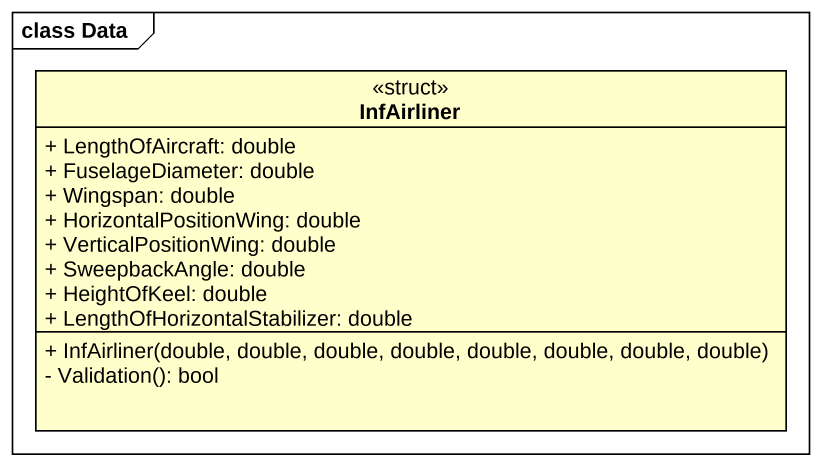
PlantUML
@startuml
mainframe class Data
hide circle
hide empty members
skinparam classAttributeIconSize 0
class InfAirliner <<struct>> {
  + LengthOfAircraft: double
  + FuselageDiameter: double
  + Wingspan: double
  + HorizontalPositionWing: double
  + VerticalPositionWing: double
  + SweepbackAngle: double
  + HeightOfKeel: double
  + LengthOfHorizontalStabilizer: double
  + InfAirliner(double, double, double, double, double, double, double, double)
  - Validation(): bool
}
@enduml
